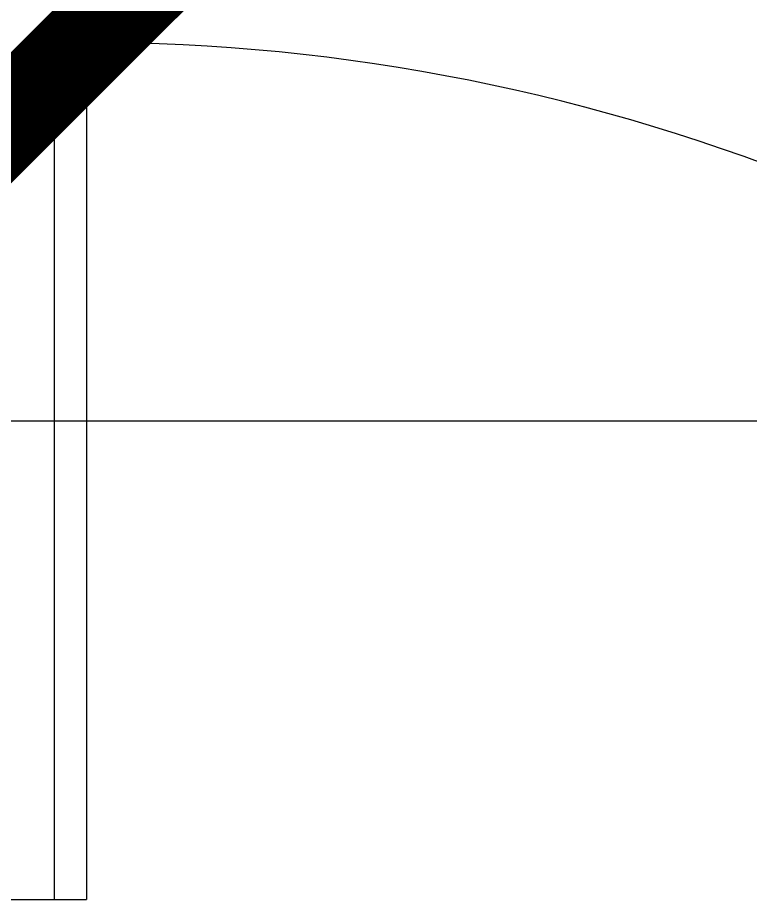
# Model space of a CAD drawing. Extents: x -440213 to 892209, y -122574 to 646408.
# Drawn here: x 16605.5 to 16936.2, y 549003.8 to 549401.8 of the extents above; entities that cross this region are included whole.
import ezdxf

# ---------------------------------------------------------------- set-up
doc = ezdxf.new("R2010")
doc.units = 0
doc.header["$LTSCALE"] = 1000
doc.header["$MEASUREMENT"] = 0
doc.layers.get('Defpoints').update_dxf_attribs({"color": 250})
doc.layers.add('JZ_0', color=7, linetype='Continuous')
doc.layers.add('图框', color=4, linetype='Continuous')
doc.styles.add('DIM_FONT', font='SIMPLEX', dxfattribs={"width": 0.7, "bigfont": 'GBCBIG'})
doc.dimstyles.new('DIMN150', dxfattribs={"dimscale": 1.5, "dimtxt": 300, "dimasz": 100, "dimexe": 250, "dimexo": 300, "dimgap": 150, "dimtad": 1, "dimdec": 0, "dimzin": 0, "dimdsep": 46, "dimtxsty": 'DIM_FONT', "dimblk": 'ARCHTICK', "dimcen": 0.09, "dimclrt": 7, "dimazin": 2, "dimtfac": 1, "dimtdec": 0, "dimtix": 1, "dimtmove": 2, "dimatfit": 3, "dimldrblk": 'ARCHTICK', "dimfxl": 0, "dimtolj": 1, "dimtzin": 0, "dimarcsym": 0})

# ---------------------------------------------------------------- blocks, each defined once
blk = doc.blocks.new('_ArchTick')
at = {"color": 0, "linetype": 'ByBlock', "const_width": 0.4}
blk.add_lwpolyline([(-0.5, -0.5), (0.5, 0.5)], dxfattribs=at)
blk = doc.blocks.new('*D113')
at = {"layer": 'Defpoints', "color": 0, "linetype": 'Continuous'}
for p in [(-3659003.2, 1106996.57), (-3662544.18, 1106818.96), (-3661915.48, 1104544.53), (-3662544.18, 1104160.32), (-3662340.1, 1103659.66)]:
    blk.add_point(p, dxfattribs=at)
at = {"layer": '图框', "color": 0, "linetype": 'Continuous', "lineweight": -2}
blk.add_arc((-3662544.18, 1103455.59), 1257.4, 45, 90, dxfattribs=at)
at = {"layer": '图框', "color": 0, "linetype": 'Continuous', "lineweight": -2, "xscale": 150, "yscale": 150, "zscale": 150}
for p, rotation in [((-3662544.18, 1104712.98), 180.0000000000027), ((-3661655.07, 1104344.7), 315.0000000000433)]:
    blk.add_blockref('_ArchTick', p, dxfattribs=dict(at, rotation=rotation))
at = {"layer": '图框', "color": 7, "linetype": 'Continuous', "insert": (-3661890.79, 1105033.02), "char_height": 450, "attachment_point": 5, "rotation": 337.5, "style": 'DIM_FONT'}
blk.add_mtext('\\A1;45°', dxfattribs=at)
blk = doc.blocks.new('抗震大样2')
at = {"color": 2, "linetype": 'Continuous'}
for p, q in [((4303.42, 185.93), (4303.42, -2472.71)), ((4324.19, 185.93), (4324.19, -2472.71)), ((4060.75, -2472.71), (4324.19, -2472.71))]:
    blk.add_line(p, q, dxfattribs=at)
at = {"layer": '图框', "linetype": 'Continuous'}
dim = blk.add_angular_dim_2l(base=(4952.89, -2088.5), line1=((7865.18, 363.54), (4528.27, -2973.37)), line2=((4324.19, 185.93), (4324.19, -2472.71)), dimstyle='DIMN150', dxfattribs=at)
dim.commit()
dim.dimension.update_dxf_attribs({"geometry": '*D113', "text_midpoint": (4977.59, -1600.01), "insert": (3666868.38, -1106633.03)})

msp = doc.modelspace()

# ---------------------------------------------------------------- linework, layer by layer
at = {"layer": 'JZ_0', "color": 8}
msp.add_line((3424.62, 549219.8), (20657.61, 549219.8), dxfattribs=at)

# ---------------------------------------------------------------- block references
at = {"xscale": 0.7, "yscale": 0.7, "zscale": 0.7}
msp.add_blockref('抗震大样2', (13609.61, 550734.68), dxfattribs=at)

doc.saveas('drawing.dxf')
